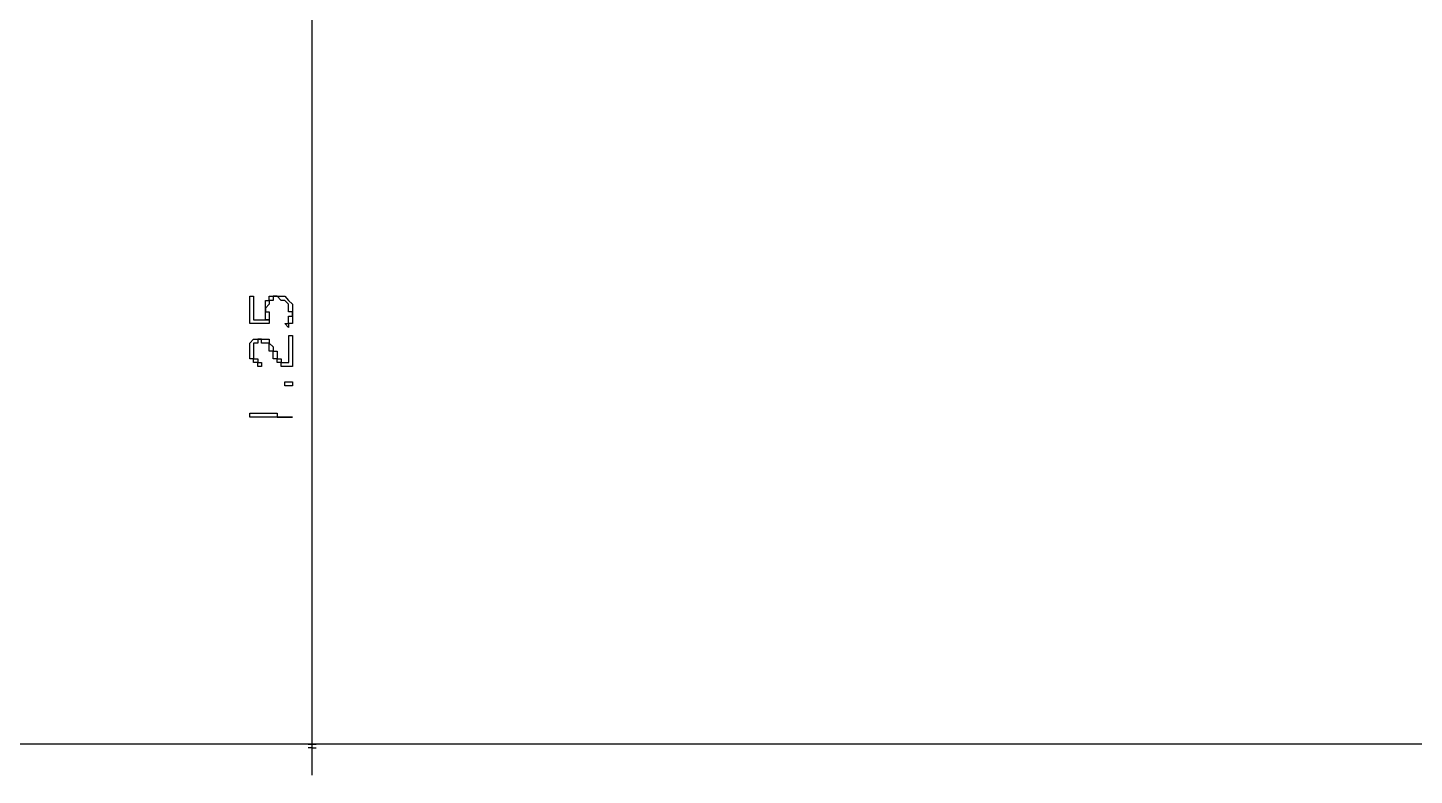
# Model space of a CAD drawing. Header units: millimetres. Extents: x -518.8 to -461.2, y 3.5 to 44.2.
# Drawn here: x -504.104 to -501.837, y 27.883 to 29.105 of the extents above; entities that cross this region are included whole.
import ezdxf

# ---------------------------------------------------------------- set-up
doc = ezdxf.new("R2010")
doc.units = ezdxf.units.MM
doc.header["$MEASUREMENT"] = 0
for name, color, linetype in [('10', 10, 'Continuous'), ('16', 16, 'Continuous'), ('MYSOLIDS', 7, 'Continuous')]:
    doc.layers.add(name, color=color, linetype=linetype)

msp = doc.modelspace()

# ---------------------------------------------------------------- linework, layer by layer
at = {"layer": '10'}
msp.add_lwpolyline([(-501.4361, 27.9338), (-504.2436, 27.9338)], dxfattribs=at)
at = {"layer": '16'}
for points in [[(-503.6391, 29.2323), (-503.6391, 27.8827)], [(-503.6451, 27.9338), (-503.6391, 27.9338), (-503.6391, 27.9338), (-503.6391, 27.9338), (-503.6391, 27.9338), (-503.6324, 27.9338)], [(-503.6391, 27.9278), (-503.6391, 27.9278), (-503.6391, 27.9278), (-503.6451, 27.9278)], [(-503.6391, 27.9278), (-503.6391, 27.9278), (-503.6391, 27.9278), (-503.6324, 27.9278)]]:
    msp.add_lwpolyline(points, dxfattribs=at)
at = {"layer": 'MYSOLIDS'}
for points in [[(-503.7346, 28.6278), (-503.7346, 28.6278), (-503.7278, 28.6278), (-503.7278, 28.6278), (-503.7218, 28.6278), (-503.7151, 28.6278), (-503.7151, 28.6278), (-503.7151, 28.6278), (-503.709, 28.6278), (-503.7151, 28.6278), (-503.7151, 28.6338), (-503.7151, 28.6338), (-503.7151, 28.6338), (-503.7151, 28.6406), (-503.7151, 28.6406), (-503.7151, 28.6466), (-503.7151, 28.6466), (-503.7151, 28.6466), (-503.7151, 28.6533), (-503.7151, 28.6533), (-503.7151, 28.6594), (-503.7151, 28.6594), (-503.709, 28.6594), (-503.709, 28.6661), (-503.709, 28.6661), (-503.7023, 28.6661), (-503.7023, 28.6661), (-503.6963, 28.6661), (-503.6963, 28.6661), (-503.6895, 28.6661), (-503.6895, 28.6661), (-503.6895, 28.6661), (-503.6835, 28.6661), (-503.6835, 28.6661), (-503.6835, 28.6661), (-503.6775, 28.6594), (-503.6775, 28.6594), (-503.6775, 28.6594), (-503.6707, 28.6533), (-503.6707, 28.6533), (-503.6707, 28.6466), (-503.6707, 28.6466), (-503.6707, 28.6406), (-503.6707, 28.6406), (-503.6707, 28.6338), (-503.6707, 28.6338), (-503.6707, 28.6278), (-503.6707, 28.6278), (-503.6707, 28.6218), (-503.6707, 28.6218), (-503.6775, 28.6218), (-503.6775, 28.6218), (-503.6775, 28.615), (-503.6835, 28.6218), (-503.6835, 28.6218), (-503.6835, 28.6218), (-503.6835, 28.6218), (-503.6775, 28.6218), (-503.6775, 28.6218), (-503.6775, 28.6218), (-503.6775, 28.6218), (-503.6775, 28.6278), (-503.6775, 28.6278), (-503.6775, 28.6278), (-503.6775, 28.6338), (-503.6707, 28.6338), (-503.6707, 28.6338), (-503.6707, 28.6406), (-503.6775, 28.6406), (-503.6775, 28.6466), (-503.6775, 28.6466), (-503.6775, 28.6533), (-503.6775, 28.6533), (-503.6775, 28.6533), (-503.6835, 28.6594), (-503.6835, 28.6594), (-503.6895, 28.6594), (-503.6895, 28.6594), (-503.6963, 28.6661), (-503.6963, 28.6661), (-503.7023, 28.6661), (-503.7023, 28.6594), (-503.7023, 28.6594), (-503.709, 28.6594), (-503.709, 28.6594), (-503.709, 28.6533), (-503.709, 28.6533), (-503.709, 28.6533), (-503.7151, 28.6466), (-503.7151, 28.6466), (-503.7151, 28.6406), (-503.709, 28.6406), (-503.709, 28.6406), (-503.709, 28.6338), (-503.709, 28.6338), (-503.709, 28.6278), (-503.709, 28.6278), (-503.709, 28.6278), (-503.709, 28.6218), (-503.709, 28.6218), (-503.709, 28.6218), (-503.709, 28.6218), (-503.709, 28.6218), (-503.709, 28.6218), (-503.709, 28.6218), (-503.7151, 28.6218), (-503.7218, 28.6218), (-503.7218, 28.6218), (-503.7218, 28.6218), (-503.7278, 28.6218), (-503.7346, 28.6218), (-503.7346, 28.6218), (-503.7346, 28.6218), (-503.7346, 28.6218), (-503.7406, 28.6218), (-503.7406, 28.6218), (-503.7406, 28.6278), (-503.7406, 28.6278), (-503.7406, 28.6338), (-503.7406, 28.6338), (-503.7406, 28.6406), (-503.7406, 28.6406), (-503.7406, 28.6466), (-503.7406, 28.6466), (-503.7406, 28.6533), (-503.7406, 28.6533), (-503.7406, 28.6533), (-503.7406, 28.6594), (-503.7406, 28.6594), (-503.7406, 28.6594), (-503.7406, 28.6661), (-503.7406, 28.6661), (-503.7406, 28.6661), (-503.7406, 28.6661), (-503.7406, 28.6661), (-503.7346, 28.6661), (-503.7346, 28.6594), (-503.7346, 28.6594), (-503.7346, 28.6533), (-503.7346, 28.6533), (-503.7346, 28.6466), (-503.7346, 28.6406), (-503.7346, 28.6406), (-503.7346, 28.6338), (-503.7346, 28.6278), (-503.7346, 28.6278), (-503.7346, 28.6278), (-503.7346, 28.6278), (-503.7346, 28.6278), (-503.7346, 28.6278)], [(-503.6767, 28.5578), (-503.6767, 28.5962), (-503.6767, 28.6022), (-503.6767, 28.6022), (-503.6767, 28.6022), (-503.6767, 28.6022), (-503.6707, 28.6022), (-503.6707, 28.6022), (-503.6707, 28.5962), (-503.6707, 28.5962), (-503.6707, 28.5578), (-503.6707, 28.5511), (-503.6707, 28.5511), (-503.6707, 28.5511), (-503.6707, 28.5511), (-503.6707, 28.5511), (-503.6707, 28.5511), (-503.6707, 28.5511), (-503.6707, 28.5511), (-503.6767, 28.5511), (-503.6835, 28.5511), (-503.6835, 28.5511), (-503.6835, 28.5511), (-503.6895, 28.5511), (-503.6895, 28.5511), (-503.6895, 28.5578), (-503.6963, 28.5578), (-503.6963, 28.5639), (-503.6963, 28.5639), (-503.6963, 28.5639), (-503.7023, 28.5639), (-503.7023, 28.5706), (-503.7023, 28.5706), (-503.7023, 28.5766), (-503.709, 28.5766), (-503.709, 28.5834), (-503.709, 28.5834), (-503.709, 28.5834), (-503.709, 28.5894), (-503.7151, 28.5894), (-503.7151, 28.5894), (-503.7218, 28.5894), (-503.7218, 28.5962), (-503.7218, 28.5962), (-503.7278, 28.5962), (-503.7278, 28.5894), (-503.7346, 28.5894), (-503.7346, 28.5894), (-503.7346, 28.5894), (-503.7346, 28.5834), (-503.7346, 28.5834), (-503.7346, 28.5766), (-503.7346, 28.5766), (-503.7346, 28.5706), (-503.7346, 28.5706), (-503.7346, 28.5639), (-503.7346, 28.5639), (-503.7278, 28.5639), (-503.7278, 28.5578), (-503.7278, 28.5578), (-503.7218, 28.5578), (-503.7218, 28.5578), (-503.7218, 28.5578), (-503.7218, 28.5511), (-503.7218, 28.5511), (-503.7218, 28.5511), (-503.7218, 28.5511), (-503.7218, 28.5511), (-503.7278, 28.5511), (-503.7278, 28.5511), (-503.7278, 28.5578), (-503.7346, 28.5578), (-503.7346, 28.5578), (-503.7346, 28.5578), (-503.7346, 28.5639), (-503.7406, 28.5639), (-503.7406, 28.5639), (-503.7406, 28.5706), (-503.7406, 28.5706), (-503.7406, 28.5766), (-503.7406, 28.5766), (-503.7406, 28.5834), (-503.7406, 28.5834), (-503.7406, 28.5894), (-503.7406, 28.5894), (-503.7346, 28.5962), (-503.7346, 28.5962), (-503.7346, 28.5962), (-503.7346, 28.5962), (-503.7278, 28.5962), (-503.7278, 28.5962), (-503.7218, 28.5962), (-503.7218, 28.5962), (-503.7151, 28.5962), (-503.7151, 28.5962), (-503.7151, 28.5962), (-503.709, 28.5962), (-503.709, 28.5894), (-503.709, 28.5894), (-503.709, 28.5894), (-503.7023, 28.5834), (-503.7023, 28.5834), (-503.7023, 28.5766), (-503.6963, 28.5766), (-503.6963, 28.5706), (-503.6963, 28.5706), (-503.6963, 28.5706), (-503.6963, 28.5639), (-503.6895, 28.5639), (-503.6895, 28.5578), (-503.6895, 28.5578), (-503.6835, 28.5578), (-503.6835, 28.5578), (-503.6767, 28.5578), (-503.6767, 28.5578), (-503.6767, 28.5578), (-503.6767, 28.5578), (-503.6767, 28.5578)], [(-503.6707, 28.5195), (-503.6707, 28.5195), (-503.6707, 28.5195), (-503.6767, 28.5195), (-503.6767, 28.5195), (-503.6767, 28.5195), (-503.6767, 28.5195), (-503.6835, 28.5195), (-503.6835, 28.5263), (-503.6767, 28.5263), (-503.6767, 28.5263), (-503.6767, 28.5263), (-503.6767, 28.5263), (-503.6707, 28.5263), (-503.6707, 28.5263), (-503.6707, 28.5195), (-503.6707, 28.5195), (-503.6707, 28.5195), (-503.6707, 28.5195), (-503.6707, 28.5195)], [(-503.6707, 28.4684), (-503.6767, 28.4684), (-503.6835, 28.4684), (-503.6835, 28.4684), (-503.6835, 28.4684), (-503.6895, 28.4684), (-503.6895, 28.4684), (-503.6963, 28.4684), (-503.6963, 28.4684), (-503.7023, 28.4684), (-503.7023, 28.4684), (-503.709, 28.4684), (-503.709, 28.4684), (-503.7151, 28.4684), (-503.7151, 28.4684), (-503.7218, 28.4684), (-503.7218, 28.4684), (-503.7278, 28.4684), (-503.7278, 28.4684), (-503.7346, 28.4684), (-503.7346, 28.4684), (-503.7346, 28.4684), (-503.7406, 28.4684), (-503.7406, 28.4684), (-503.7406, 28.4684), (-503.7406, 28.4684), (-503.7406, 28.4751), (-503.7406, 28.4751), (-503.7346, 28.4751), (-503.7346, 28.4751), (-503.7278, 28.4751), (-503.7278, 28.4751), (-503.7218, 28.4751), (-503.7218, 28.4751), (-503.7151, 28.4751), (-503.7151, 28.4751), (-503.709, 28.4751), (-503.709, 28.4751), (-503.7023, 28.4751), (-503.7023, 28.4751), (-503.6963, 28.4751), (-503.6963, 28.4684), (-503.6895, 28.4684), (-503.6895, 28.4684), (-503.6835, 28.4684), (-503.6835, 28.4684), (-503.6767, 28.4684), (-503.6767, 28.4684), (-503.6767, 28.4684), (-503.6767, 28.4684), (-503.6707, 28.4684), (-503.6707, 28.4684), (-503.6707, 28.4684), (-503.6707, 28.4684), (-503.6707, 28.4684), (-503.6707, 28.4684), (-503.6707, 28.4684), (-503.6707, 28.4684), (-503.6707, 28.4684), (-503.6707, 28.4684), (-503.6707, 28.4684)]]:
    msp.add_lwpolyline(points, dxfattribs=at)

doc.saveas('drawing.dxf')
